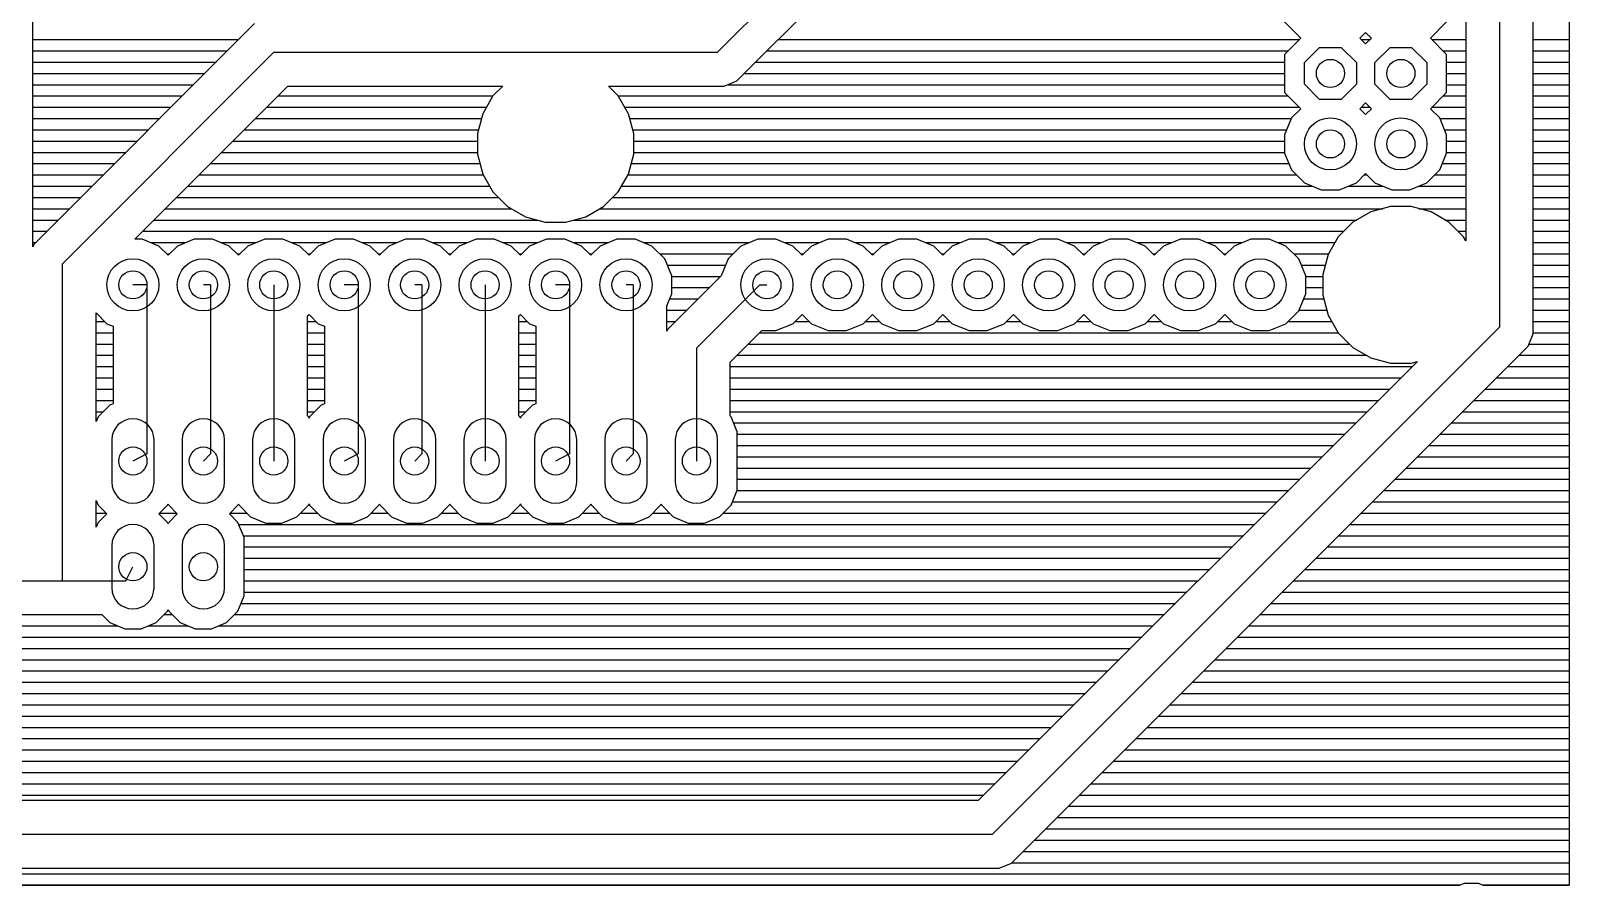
# Model space of a CAD drawing. Extents: x 1 to 104, y 1 to 79.
# Drawn here: x 48.4 to 103.9, y 1.2 to 32 of the extents above; entities that cross this region are included whole.
import ezdxf

# ---------------------------------------------------------------- set-up
doc = ezdxf.new("R2010")
doc.units = 0
for name, color, linetype in [('16', 174, 'CONTINUOUS'), ('17', 94, 'CONTINUOUS'), ('44', 250, 'CONTINUOUS')]:
    doc.layers.add(name, color=color, linetype=linetype)

# ---------------------------------------------------------------- blocks, each defined once
blk = doc.blocks.new('OCTAGONP')
blk.add_lwpolyline([(-0.5, -0.2071), (-0.5, 0.2071), (-0.2071, 0.5), (0.2071, 0.5), (0.5, 0.2071), (0.5, -0.2071), (0.2071, -0.5), (-0.2071, -0.5)], close=True)
blk = doc.blocks.new('ROUNDP')
blk.add_circle((0, 0), 0.5)
blk = doc.blocks.new('LONGP100')
blk.add_lwpolyline([(-0.5, -0.5), (0.5, -0.5, 1), (0.5, 0.5), (-0.5, 0.5, 1)], format="xyb", close=True)

msp = doc.modelspace()

# ---------------------------------------------------------------- linework, layer by layer
at = {"layer": '16'}
for p, q in [((103.8608, 78.7808), (103.8608, 1.2192)), ((102.5652, 21.0935), (102.5652, 71.1085)), ((101.346, 70.866), (101.346, 21.336)), ((100.1268, 70.361), (100.1268, 24.4509)), ((73.152, 31.242), (82.296, 40.386)), ((73.8426, 30.2084), (83.3296, 39.6954)), ((48.4632, 28.7135), (48.4632, 33.023)), ((56.4594, 32.2756), (48.8394, 24.6556)), ((93.599, 32.3361), (94.1851, 31.75)), ((98.8549, 31.75), (99.441, 32.3361)), ((48.4632, 31.6992), (55.883, 31.6992)), ((75.3334, 31.6992), (94.1343, 31.6992)), ((94.1851, 31.75), (93.599, 31.1639)), ((96.3149, 31.75), (96.52, 31.9551)), ((96.52, 31.5449), (96.3149, 31.75)), ((96.3657, 31.6992), (96.6743, 31.6992)), ((96.52, 31.9551), (96.7251, 31.75)), ((96.7251, 31.75), (96.52, 31.5449)), ((99.441, 31.1639), (98.8549, 31.75)), ((98.9057, 31.6992), (100.1268, 31.6992)), ((102.5652, 31.6992), (103.8608, 31.6992)), ((48.4632, 31.2928), (55.4766, 31.2928)), ((49.53, 23.622), (57.15, 31.242)), ((57.15, 31.242), (73.152, 31.242)), ((74.927, 31.2928), (93.7279, 31.2928)), ((93.599, 31.1639), (93.599, 29.7961)), ((99.3121, 31.2928), (100.1268, 31.2928)), ((99.441, 29.7961), (99.441, 31.1639)), ((102.5652, 31.2928), (103.8608, 31.2928)), ((48.4632, 30.8864), (55.0702, 30.8864)), ((74.5206, 30.8864), (93.599, 30.8864)), ((99.441, 30.8864), (100.1268, 30.8864)), ((102.5652, 30.8864), (103.8608, 30.8864)), ((48.4632, 30.48), (54.6638, 30.48)), ((48.4632, 30.0736), (54.2574, 30.0736)), ((52.1432, 24.511), (57.655, 30.0228)), ((57.655, 30.0228), (65.4059, 30.0228)), ((65.4059, 30.0228), (65.0541, 29.671)), ((69.5659, 29.671), (69.2141, 30.0228)), ((69.2141, 30.0228), (73.3945, 30.0228)), ((73.3945, 30.0228), (73.8426, 30.2084)), ((73.5172, 30.0736), (93.599, 30.0736)), ((74.1142, 30.48), (93.599, 30.48)), ((99.441, 30.48), (100.1268, 30.48)), ((99.441, 30.0736), (100.1268, 30.0736)), ((102.5652, 30.48), (103.8608, 30.48)), ((102.5652, 30.0736), (103.8608, 30.0736)), ((48.4632, 29.6672), (53.851, 29.6672)), ((57.2994, 29.6672), (65.0519, 29.6672)), ((65.0541, 29.671), (64.6829, 29.0282)), ((69.9371, 29.0282), (69.5659, 29.671)), ((69.5681, 29.6672), (93.7279, 29.6672)), ((93.599, 29.7961), (94.1851, 29.21)), ((96.3149, 29.21), (96.52, 29.4151)), ((96.52, 29.4151), (96.7251, 29.21)), ((98.8549, 29.21), (99.441, 29.7961)), ((99.3121, 29.6672), (100.1268, 29.6672)), ((102.5652, 29.6672), (103.8608, 29.6672)), ((48.4632, 29.2608), (53.4446, 29.2608)), ((48.4632, 28.8544), (53.0382, 28.8544)), ((56.4866, 28.8544), (64.6364, 28.8544)), ((56.893, 29.2608), (64.8172, 29.2608)), ((64.6829, 29.0282), (64.4908, 28.3112)), ((69.8028, 29.2608), (94.1343, 29.2608)), ((70.1292, 28.3112), (69.9371, 29.0282)), ((69.9836, 28.8544), (93.8417, 28.8544)), ((93.8504, 28.8752), (93.599, 28.2684)), ((94.1851, 29.21), (93.8504, 28.8752)), ((96.52, 29.0049), (96.3149, 29.21)), ((96.3657, 29.2608), (96.6743, 29.2608)), ((96.7251, 29.21), (96.52, 29.0049)), ((99.1896, 28.8752), (98.8549, 29.21)), ((98.9057, 29.2608), (100.1268, 29.2608)), ((99.441, 28.2684), (99.1896, 28.8752)), ((99.1983, 28.8544), (100.1268, 28.8544)), ((102.5652, 29.2608), (103.8608, 29.2608)), ((102.5652, 28.8544), (103.8608, 28.8544)), ((48.4632, 24.2324), (48.4632, 28.7135)), ((48.4632, 28.448), (52.6318, 28.448)), ((56.0802, 28.448), (64.5275, 28.448)), ((64.4908, 28.3112), (64.4908, 27.5688)), ((70.0925, 28.448), (93.6734, 28.448)), ((70.1292, 27.5688), (70.1292, 28.3112)), ((99.3666, 28.448), (100.1268, 28.448)), ((102.5652, 28.448), (103.8608, 28.448)), ((48.4632, 28.0416), (52.2254, 28.0416)), ((55.6738, 28.0416), (64.4908, 28.0416)), ((70.1292, 28.0416), (93.599, 28.0416)), ((93.599, 28.2684), (93.599, 27.6116)), ((99.441, 27.6116), (99.441, 28.2684)), ((99.441, 28.0416), (100.1268, 28.0416)), ((102.5652, 28.0416), (103.8608, 28.0416)), ((48.4632, 27.6352), (51.819, 27.6352)), ((48.4632, 27.2288), (51.4126, 27.2288)), ((54.861, 27.2288), (64.5819, 27.2288)), ((55.2674, 27.6352), (64.4908, 27.6352)), ((64.4908, 27.5688), (64.6829, 26.8518)), ((69.9371, 26.8518), (70.1292, 27.5688)), ((70.0381, 27.2288), (93.7576, 27.2288)), ((70.1292, 27.6352), (93.599, 27.6352)), ((93.599, 27.6116), (93.8504, 27.0048)), ((99.1896, 27.0048), (99.441, 27.6116)), ((99.2824, 27.2288), (100.1268, 27.2288)), ((99.441, 27.6352), (100.1268, 27.6352)), ((102.5652, 27.6352), (103.8608, 27.6352)), ((102.5652, 27.2288), (103.8608, 27.2288)), ((48.4632, 26.8224), (51.0062, 26.8224)), ((54.4546, 26.8224), (64.6999, 26.8224)), ((64.6829, 26.8518), (65.0541, 26.209)), ((69.5659, 26.209), (69.9371, 26.8518)), ((69.9201, 26.8224), (94.0327, 26.8224)), ((93.8504, 27.0048), (94.3148, 26.5404)), ((96.1852, 26.5404), (96.52, 26.8751)), ((96.4673, 26.8224), (96.5727, 26.8224)), ((96.52, 26.8751), (96.8548, 26.5404)), ((98.7252, 26.5404), (99.1896, 27.0048)), ((99.0073, 26.8224), (100.1268, 26.8224)), ((102.5652, 26.8224), (103.8608, 26.8224)), ((48.4632, 26.416), (50.5998, 26.416)), ((54.0482, 26.416), (64.9345, 26.416)), ((65.0541, 26.209), (65.579, 25.6841)), ((69.041, 25.6841), (69.5659, 26.209)), ((69.6854, 26.416), (94.615, 26.416)), ((94.3148, 26.5404), (94.9216, 26.289)), ((94.9216, 26.289), (95.5784, 26.289)), ((95.5784, 26.289), (96.1852, 26.5404)), ((95.885, 26.416), (97.155, 26.416)), ((96.8548, 26.5404), (97.4616, 26.289)), ((97.4616, 26.289), (98.1184, 26.289)), ((98.1184, 26.289), (98.7252, 26.5404)), ((98.425, 26.416), (100.1268, 26.416)), ((102.5652, 26.416), (103.8608, 26.416)), ((48.4632, 26.0096), (50.1934, 26.0096)), ((48.4632, 25.6032), (49.787, 25.6032)), ((53.2354, 25.6032), (65.7191, 25.6032)), ((53.6418, 26.0096), (65.2534, 26.0096)), ((65.579, 25.6841), (66.2218, 25.3129)), ((68.3982, 25.3129), (69.041, 25.6841)), ((68.9009, 25.6032), (97.1352, 25.6032)), ((69.3666, 26.0096), (100.1268, 26.0096)), ((97.4188, 25.6792), (96.7018, 25.4871)), ((98.1612, 25.6792), (97.4188, 25.6792)), ((98.8782, 25.4871), (98.1612, 25.6792)), ((98.4448, 25.6032), (100.1268, 25.6032)), ((102.5652, 26.0096), (103.8608, 26.0096)), ((102.5652, 25.6032), (103.8608, 25.6032)), ((48.4632, 25.1968), (49.3806, 25.1968)), ((52.829, 25.1968), (66.6552, 25.1968)), ((66.2218, 25.3129), (66.9388, 25.1208)), ((66.9388, 25.1208), (67.6812, 25.1208)), ((67.6812, 25.1208), (68.3982, 25.3129)), ((67.9648, 25.1968), (96.1991, 25.1968)), ((96.059, 25.1159), (95.5341, 24.591)), ((96.7018, 25.4871), (96.059, 25.1159)), ((99.521, 25.1159), (98.8782, 25.4871)), ((99.3809, 25.1968), (100.1268, 25.1968)), ((100.0459, 24.591), (99.521, 25.1159)), ((102.5652, 25.1968), (103.8608, 25.1968)), ((48.4632, 24.7904), (48.9742, 24.7904)), ((48.8394, 24.6556), (48.4964, 24.3126)), ((48.8394, 24.6556), (48.8394, 24.6556)), ((52.3984, 24.511), (52.1432, 24.511)), ((53.0052, 24.2596), (52.3984, 24.511)), ((52.4226, 24.7904), (95.7335, 24.7904)), ((54.2816, 24.511), (53.6748, 24.2596)), ((54.9384, 24.511), (54.2816, 24.511)), ((55.5452, 24.2596), (54.9384, 24.511)), ((56.8216, 24.511), (56.2148, 24.2596)), ((57.4784, 24.511), (56.8216, 24.511)), ((58.0852, 24.2596), (57.4784, 24.511)), ((59.3616, 24.511), (58.7548, 24.2596)), ((60.0184, 24.511), (59.3616, 24.511)), ((60.6252, 24.2596), (60.0184, 24.511)), ((61.9016, 24.511), (61.2948, 24.2596)), ((62.5584, 24.511), (61.9016, 24.511)), ((63.1652, 24.2596), (62.5584, 24.511)), ((64.4416, 24.511), (63.8348, 24.2596)), ((65.0984, 24.511), (64.4416, 24.511)), ((65.7052, 24.2596), (65.0984, 24.511)), ((66.9816, 24.511), (66.3748, 24.2596)), ((67.6384, 24.511), (66.9816, 24.511)), ((68.2452, 24.2596), (67.6384, 24.511)), ((69.5216, 24.511), (68.9148, 24.2596)), ((70.1784, 24.511), (69.5216, 24.511)), ((70.7852, 24.2596), (70.1784, 24.511)), ((74.6016, 24.511), (73.9948, 24.2596)), ((75.2584, 24.511), (74.6016, 24.511)), ((75.8652, 24.2596), (75.2584, 24.511)), ((77.1416, 24.511), (76.5348, 24.2596)), ((77.7984, 24.511), (77.1416, 24.511)), ((78.4052, 24.2596), (77.7984, 24.511)), ((79.6816, 24.511), (79.0748, 24.2596)), ((80.3384, 24.511), (79.6816, 24.511)), ((80.9452, 24.2596), (80.3384, 24.511)), ((82.2216, 24.511), (81.6148, 24.2596)), ((82.8784, 24.511), (82.2216, 24.511)), ((83.4852, 24.2596), (82.8784, 24.511)), ((84.7616, 24.511), (84.1548, 24.2596)), ((85.4184, 24.511), (84.7616, 24.511)), ((86.0252, 24.2596), (85.4184, 24.511)), ((87.3016, 24.511), (86.6948, 24.2596)), ((87.9584, 24.511), (87.3016, 24.511)), ((88.5652, 24.2596), (87.9584, 24.511)), ((89.8416, 24.511), (89.2348, 24.2596)), ((90.4984, 24.511), (89.8416, 24.511)), ((91.1052, 24.2596), (90.4984, 24.511)), ((92.3816, 24.511), (91.7748, 24.2596)), ((93.0384, 24.511), (92.3816, 24.511)), ((93.6452, 24.2596), (93.0384, 24.511)), ((95.5341, 24.591), (95.1629, 23.9482)), ((99.8465, 24.7904), (100.1268, 24.7904)), ((100.1268, 24.4509), (100.0459, 24.591)), ((102.5652, 24.7904), (103.8608, 24.7904)), ((48.4632, 24.384), (48.5678, 24.384)), ((48.4964, 24.3126), (48.4632, 24.2324)), ((52.705, 24.384), (53.975, 24.384)), ((53.34, 23.9249), (53.0052, 24.2596)), ((53.2873, 23.9776), (53.3927, 23.9776)), ((53.6748, 24.2596), (53.34, 23.9249)), ((55.245, 24.384), (56.515, 24.384)), ((55.88, 23.9249), (55.5452, 24.2596)), ((55.8273, 23.9776), (55.9327, 23.9776)), ((56.2148, 24.2596), (55.88, 23.9249)), ((57.785, 24.384), (59.055, 24.384)), ((58.42, 23.9249), (58.0852, 24.2596)), ((58.3673, 23.9776), (58.4727, 23.9776)), ((58.7548, 24.2596), (58.42, 23.9249)), ((60.325, 24.384), (61.595, 24.384)), ((60.96, 23.9249), (60.6252, 24.2596)), ((60.9073, 23.9776), (61.0127, 23.9776)), ((61.2948, 24.2596), (60.96, 23.9249)), ((62.865, 24.384), (64.135, 24.384)), ((63.5, 23.9249), (63.1652, 24.2596)), ((63.4473, 23.9776), (63.5527, 23.9776)), ((63.8348, 24.2596), (63.5, 23.9249)), ((65.405, 24.384), (66.675, 24.384)), ((66.04, 23.9249), (65.7052, 24.2596)), ((65.9873, 23.9776), (66.0927, 23.9776)), ((66.3748, 24.2596), (66.04, 23.9249)), ((67.945, 24.384), (69.215, 24.384)), ((68.58, 23.9249), (68.2452, 24.2596)), ((68.5273, 23.9776), (68.6327, 23.9776)), ((68.9148, 24.2596), (68.58, 23.9249)), ((70.485, 24.384), (74.295, 24.384)), ((71.2496, 23.7952), (70.7852, 24.2596)), ((71.0673, 23.9776), (73.7127, 23.9776)), ((73.9948, 24.2596), (73.5303, 23.7952)), ((75.565, 24.384), (76.835, 24.384)), ((76.2, 23.9249), (75.8652, 24.2596)), ((76.1473, 23.9776), (76.2527, 23.9776)), ((76.5348, 24.2596), (76.2, 23.9249)), ((78.105, 24.384), (79.375, 24.384)), ((78.74, 23.9249), (78.4052, 24.2596)), ((78.6873, 23.9776), (78.7927, 23.9776)), ((79.0748, 24.2596), (78.74, 23.9249)), ((80.645, 24.384), (81.915, 24.384)), ((81.28, 23.9249), (80.9452, 24.2596)), ((81.2273, 23.9776), (81.3327, 23.9776)), ((81.6148, 24.2596), (81.28, 23.9249)), ((83.185, 24.384), (84.455, 24.384)), ((83.82, 23.9249), (83.4852, 24.2596)), ((83.7673, 23.9776), (83.8727, 23.9776)), ((84.1548, 24.2596), (83.82, 23.9249)), ((85.725, 24.384), (86.995, 24.384)), ((86.36, 23.9249), (86.0252, 24.2596)), ((86.3073, 23.9776), (86.4127, 23.9776)), ((86.6948, 24.2596), (86.36, 23.9249)), ((88.265, 24.384), (89.535, 24.384)), ((88.9, 23.9249), (88.5652, 24.2596)), ((88.8473, 23.9776), (88.9527, 23.9776)), ((89.2348, 24.2596), (88.9, 23.9249)), ((90.805, 24.384), (92.075, 24.384)), ((91.44, 23.9249), (91.1052, 24.2596)), ((91.3873, 23.9776), (91.4927, 23.9776)), ((91.7748, 24.2596), (91.44, 23.9249)), ((93.345, 24.384), (95.4146, 24.384)), ((94.1096, 23.7952), (93.6452, 24.2596)), ((93.9273, 23.9776), (95.1799, 23.9776)), ((95.1629, 23.9482), (94.9708, 23.2312)), ((102.5652, 24.384), (103.8608, 24.384)), ((102.5652, 23.9776), (103.8608, 23.9776)), ((49.53, 12.192), (49.53, 23.622)), ((71.501, 23.1884), (71.2496, 23.7952)), ((71.3424, 23.5712), (73.4376, 23.5712)), ((73.5303, 23.7952), (73.279, 23.1884)), ((94.361, 23.1884), (94.1096, 23.7952)), ((94.2024, 23.5712), (95.0619, 23.5712)), ((102.5652, 23.5712), (103.8608, 23.5712)), ((52.578, 22.86), (52.07, 22.86)), ((52.578, 22.86), (52.578, 16.764)), ((54.864, 22.86), (54.61, 22.86)), ((54.864, 22.86), (54.864, 16.764)), ((57.15, 22.86), (57.15, 16.51)), ((60.198, 22.86), (59.69, 22.86)), ((60.198, 22.86), (60.198, 16.764)), ((62.484, 22.86), (62.23, 22.86)), ((62.484, 22.86), (62.484, 16.764)), ((64.77, 22.86), (64.77, 16.51)), ((67.818, 22.86), (67.31, 22.86)), ((67.818, 22.86), (67.818, 16.764)), ((70.104, 22.86), (69.85, 22.86)), ((70.104, 22.86), (70.104, 16.764)), ((73.279, 23.1872), (71.3564, 21.2646)), ((71.501, 22.5316), (71.501, 23.1884)), ((71.501, 23.1648), (73.2566, 23.1648)), ((71.501, 22.7584), (72.8502, 22.7584)), ((74.676, 22.86), (72.39, 20.574)), ((73.279, 23.1884), (73.279, 23.1872)), ((74.676, 22.86), (74.93, 22.86)), ((94.361, 22.5316), (94.361, 23.1884)), ((94.361, 23.1648), (94.9708, 23.1648)), ((94.361, 22.7584), (94.9708, 22.7584)), ((94.9708, 23.2312), (94.9708, 22.4888)), ((102.5652, 23.1648), (103.8608, 23.1648)), ((102.5652, 22.7584), (103.8608, 22.7584)), ((71.3232, 22.1023), (71.501, 22.5316)), ((71.4266, 22.352), (72.4438, 22.352)), ((94.1096, 21.9248), (94.361, 22.5316)), ((94.2866, 22.352), (95.0075, 22.352)), ((94.9708, 22.4888), (95.1629, 21.7718)), ((102.5652, 22.352), (103.8608, 22.352)), ((50.7492, 17.933), (50.7492, 21.8459)), ((50.7492, 21.8459), (51.1348, 21.4604)), ((58.3692, 21.7443), (58.42, 21.7951)), ((58.3692, 18.1362), (58.3692, 21.7443)), ((58.42, 21.7951), (58.7548, 21.4604)), ((65.9892, 21.7443), (66.04, 21.7951)), ((65.9892, 18.1362), (65.9892, 21.7443)), ((66.04, 21.7951), (66.3748, 21.4604)), ((71.3232, 21.1844), (71.3232, 22.1023)), ((71.3232, 21.9456), (72.0374, 21.9456)), ((75.8652, 21.4604), (76.2, 21.7951)), ((76.2, 21.7951), (76.5348, 21.4604)), ((78.4052, 21.4604), (78.74, 21.7951)), ((78.74, 21.7951), (79.0748, 21.4604)), ((80.9452, 21.4604), (81.28, 21.7951)), ((81.28, 21.7951), (81.6148, 21.4604)), ((83.4852, 21.4604), (83.82, 21.7951)), ((83.82, 21.7951), (84.1548, 21.4604)), ((86.0252, 21.4604), (86.36, 21.7951)), ((86.36, 21.7951), (86.6948, 21.4604)), ((88.5652, 21.4604), (88.9, 21.7951)), ((88.9, 21.7951), (89.2348, 21.4604)), ((91.1052, 21.4604), (91.44, 21.7951)), ((91.44, 21.7951), (91.7748, 21.4604)), ((93.6452, 21.4604), (94.1096, 21.9248)), ((94.1183, 21.9456), (95.1164, 21.9456)), ((95.1629, 21.7718), (95.5341, 21.129)), ((102.5652, 21.9456), (103.8608, 21.9456)), ((50.7492, 21.5392), (51.0559, 21.5392)), ((50.7492, 21.1328), (51.3588, 21.1328)), ((51.1348, 21.4604), (51.3588, 21.3676)), ((51.3588, 21.3676), (51.3588, 18.572)), ((58.3692, 21.5392), (58.6759, 21.5392)), ((58.3692, 21.1328), (58.9788, 21.1328)), ((58.7548, 21.4604), (58.9788, 21.3676)), ((58.9788, 21.3676), (58.9788, 18.572)), ((65.9892, 21.5392), (66.2959, 21.5392)), ((65.9892, 21.1328), (66.5988, 21.1328)), ((66.3748, 21.4604), (66.5988, 21.3676)), ((66.5988, 21.3676), (66.5988, 18.572)), ((71.3232, 21.5392), (71.631, 21.5392)), ((71.3564, 21.2646), (71.3232, 21.1844)), ((73.6092, 20.069), (74.7492, 21.209)), ((74.673, 21.1328), (95.5319, 21.1328)), ((74.7492, 21.209), (75.2584, 21.209)), ((75.2584, 21.209), (75.8652, 21.4604)), ((75.9441, 21.5392), (76.4559, 21.5392)), ((76.5348, 21.4604), (77.1416, 21.209)), ((77.1416, 21.209), (77.7984, 21.209)), ((77.7984, 21.209), (78.4052, 21.4604)), ((78.4841, 21.5392), (78.9959, 21.5392)), ((79.0748, 21.4604), (79.6816, 21.209)), ((79.6816, 21.209), (80.3384, 21.209)), ((80.3384, 21.209), (80.9452, 21.4604)), ((81.0241, 21.5392), (81.5359, 21.5392)), ((81.6148, 21.4604), (82.2216, 21.209)), ((82.2216, 21.209), (82.8784, 21.209)), ((82.8784, 21.209), (83.4852, 21.4604)), ((101.346, 21.336), (83.058, 3.048)), ((83.5641, 21.5392), (84.0759, 21.5392)), ((84.1548, 21.4604), (84.7616, 21.209)), ((84.7616, 21.209), (85.4184, 21.209)), ((85.4184, 21.209), (86.0252, 21.4604)), ((86.1041, 21.5392), (86.6159, 21.5392)), ((86.6948, 21.4604), (87.3016, 21.209)), ((87.3016, 21.209), (87.9584, 21.209)), ((87.9584, 21.209), (88.5652, 21.4604)), ((88.6441, 21.5392), (89.1559, 21.5392)), ((89.2348, 21.4604), (89.8416, 21.209)), ((89.8416, 21.209), (90.4984, 21.209)), ((90.4984, 21.209), (91.1052, 21.4604)), ((91.1841, 21.5392), (91.6959, 21.5392)), ((91.7748, 21.4604), (92.3816, 21.209)), ((92.3816, 21.209), (93.0384, 21.209)), ((93.0384, 21.209), (93.6452, 21.4604)), ((93.7241, 21.5392), (95.2972, 21.5392)), ((95.5341, 21.129), (96.059, 20.6041)), ((102.3796, 20.6454), (102.5652, 21.0935)), ((102.5652, 21.5392), (103.8608, 21.5392)), ((102.5652, 21.1328), (103.8608, 21.1328)), ((50.7492, 20.7264), (51.3588, 20.7264)), ((58.3692, 20.7264), (58.9788, 20.7264)), ((65.9892, 20.7264), (66.5988, 20.7264)), ((72.39, 20.574), (72.39, 16.51)), ((74.2666, 20.7264), (95.9366, 20.7264)), ((96.059, 20.6041), (96.7018, 20.2329)), ((102.0366, 20.3024), (102.3796, 20.6454)), ((102.4131, 20.7264), (103.8608, 20.7264)), ((50.7492, 20.32), (51.3588, 20.32)), ((58.3692, 20.32), (58.9788, 20.32)), ((65.9892, 20.32), (66.5988, 20.32)), ((73.6092, 18.1362), (73.6092, 20.069)), ((73.8602, 20.32), (96.551, 20.32)), ((98.3872, 20.1014), (82.553, 4.2672)), ((83.7486, 2.0144), (102.0366, 20.3024)), ((96.7018, 20.2329), (97.4188, 20.0408)), ((97.4188, 20.0408), (98.1612, 20.0408)), ((98.1612, 20.0408), (98.3872, 20.1014)), ((102.0542, 20.32), (103.8608, 20.32)), ((50.7492, 19.9136), (51.3588, 19.9136)), ((50.7492, 19.5072), (51.3588, 19.5072)), ((58.3692, 19.9136), (58.9788, 19.9136)), ((58.3692, 19.5072), (58.9788, 19.5072)), ((65.9892, 19.9136), (66.5988, 19.9136)), ((65.9892, 19.5072), (66.5988, 19.5072)), ((73.6092, 19.9136), (98.1994, 19.9136)), ((73.6092, 19.5072), (97.793, 19.5072)), ((101.2414, 19.5072), (103.8608, 19.5072)), ((101.6478, 19.9136), (103.8608, 19.9136)), ((50.7492, 19.1008), (51.3588, 19.1008)), ((58.3692, 19.1008), (58.9788, 19.1008)), ((65.9892, 19.1008), (66.5988, 19.1008)), ((73.6092, 19.1008), (97.3866, 19.1008)), ((100.835, 19.1008), (103.8608, 19.1008)), ((50.7492, 18.6944), (51.3588, 18.6944)), ((51.2355, 18.5209), (50.8211, 18.1065)), ((51.3588, 18.572), (51.2355, 18.5209)), ((58.3692, 18.6944), (58.9788, 18.6944)), ((58.8555, 18.5209), (58.4411, 18.1065)), ((58.9788, 18.572), (58.8555, 18.5209)), ((65.9892, 18.6944), (66.5988, 18.6944)), ((66.4755, 18.5209), (66.0611, 18.1065)), ((66.5988, 18.572), (66.4755, 18.5209)), ((73.6092, 18.6944), (96.9802, 18.6944)), ((100.4286, 18.6944), (103.8608, 18.6944)), ((50.7492, 18.288), (51.0026, 18.288)), ((50.8211, 18.1065), (50.7492, 17.933)), ((58.3692, 18.288), (58.6226, 18.288)), ((58.3989, 18.1065), (58.3692, 18.1362)), ((58.42, 18.0556), (58.3989, 18.1065)), ((58.4411, 18.1065), (58.42, 18.0556)), ((65.9892, 18.288), (66.2426, 18.288)), ((66.0189, 18.1065), (65.9892, 18.1362)), ((66.04, 18.0556), (66.0189, 18.1065)), ((66.0611, 18.1065), (66.04, 18.0556)), ((73.6092, 18.288), (96.5738, 18.288)), ((73.6389, 18.1065), (73.6092, 18.1362)), ((73.8632, 17.565), (73.6389, 18.1065)), ((73.7321, 17.8816), (96.1674, 17.8816)), ((99.6158, 17.8816), (103.8608, 17.8816)), ((100.0222, 18.288), (103.8608, 18.288)), ((73.8632, 15.455), (73.8632, 17.565)), ((73.8632, 17.4752), (95.761, 17.4752)), ((99.2094, 17.4752), (103.8608, 17.4752)), ((52.578, 16.764), (52.07, 16.51)), ((54.864, 16.764), (54.61, 16.51)), ((60.198, 16.764), (59.69, 16.51)), ((62.484, 16.764), (62.23, 16.51)), ((67.818, 16.764), (67.31, 16.51)), ((70.104, 16.764), (69.85, 16.51)), ((73.8632, 17.0688), (95.3546, 17.0688)), ((73.8632, 16.6624), (94.9482, 16.6624)), ((98.3966, 16.6624), (103.8608, 16.6624)), ((98.803, 17.0688), (103.8608, 17.0688)), ((73.8632, 16.256), (94.5418, 16.256)), ((97.9902, 16.256), (103.8608, 16.256)), ((73.8632, 15.8496), (94.1354, 15.8496)), ((97.5838, 15.8496), (103.8608, 15.8496)), ((50.7492, 14.123), (50.7492, 15.087)), ((50.7492, 15.087), (50.8211, 14.9135)), ((50.7492, 15.0368), (50.77, 15.0368)), ((73.6389, 14.9135), (73.8632, 15.455)), ((73.69, 15.0368), (93.3226, 15.0368)), ((73.8583, 15.4432), (93.729, 15.4432)), ((96.771, 15.0368), (103.8608, 15.0368)), ((97.1774, 15.4432), (103.8608, 15.4432)), ((50.7492, 14.6304), (51.1042, 14.6304)), ((50.8211, 14.9135), (51.1296, 14.605)), ((51.1296, 14.605), (50.8211, 14.2965)), ((53.0104, 14.605), (53.3189, 14.9135)), ((53.3189, 14.2965), (53.0104, 14.605)), ((53.0358, 14.6304), (53.6442, 14.6304)), ((53.3189, 14.9135), (53.34, 14.9644)), ((53.34, 14.9644), (53.3611, 14.9135)), ((53.3611, 14.9135), (53.6696, 14.605)), ((53.6696, 14.605), (53.3611, 14.2965)), ((55.5504, 14.605), (55.8589, 14.9135)), ((55.8589, 14.2965), (55.5504, 14.605)), ((55.5758, 14.6304), (56.1842, 14.6304)), ((55.8589, 14.9135), (55.88, 14.9644)), ((55.88, 14.9644), (55.9011, 14.9135)), ((55.9011, 14.9135), (56.3155, 14.4991)), ((56.3155, 14.4991), (56.857, 14.2748)), ((57.443, 14.2748), (57.9845, 14.4991)), ((57.9845, 14.4991), (58.3989, 14.9135)), ((58.1158, 14.6304), (58.7242, 14.6304)), ((58.3989, 14.9135), (58.42, 14.9644)), ((58.42, 14.9644), (58.4411, 14.9135)), ((58.4411, 14.9135), (58.8555, 14.4991)), ((58.8555, 14.4991), (59.397, 14.2748)), ((59.983, 14.2748), (60.5245, 14.4991)), ((60.5245, 14.4991), (60.9389, 14.9135)), ((60.6558, 14.6304), (61.2642, 14.6304)), ((60.9389, 14.9135), (60.96, 14.9644)), ((60.96, 14.9644), (60.9811, 14.9135)), ((60.9811, 14.9135), (61.3955, 14.4991)), ((61.3955, 14.4991), (61.937, 14.2748)), ((62.523, 14.2748), (63.0645, 14.4991)), ((63.0645, 14.4991), (63.4789, 14.9135)), ((63.1958, 14.6304), (63.8042, 14.6304)), ((63.4789, 14.9135), (63.5, 14.9644)), ((63.5, 14.9644), (63.5211, 14.9135)), ((63.5211, 14.9135), (63.9355, 14.4991)), ((63.9355, 14.4991), (64.477, 14.2748)), ((65.063, 14.2748), (65.6045, 14.4991)), ((65.6045, 14.4991), (66.0189, 14.9135)), ((65.7358, 14.6304), (66.3442, 14.6304)), ((66.0189, 14.9135), (66.04, 14.9644)), ((66.04, 14.9644), (66.0611, 14.9135)), ((66.0611, 14.9135), (66.4755, 14.4991)), ((66.4755, 14.4991), (67.017, 14.2748)), ((67.603, 14.2748), (68.1445, 14.4991)), ((68.1445, 14.4991), (68.5589, 14.9135)), ((68.2758, 14.6304), (68.8842, 14.6304)), ((68.5589, 14.9135), (68.58, 14.9644)), ((68.58, 14.9644), (68.6011, 14.9135)), ((68.6011, 14.9135), (69.0155, 14.4991)), ((69.0155, 14.4991), (69.557, 14.2748)), ((70.143, 14.2748), (70.6845, 14.4991)), ((70.6845, 14.4991), (71.0989, 14.9135)), ((70.8158, 14.6304), (71.4242, 14.6304)), ((71.0989, 14.9135), (71.12, 14.9644)), ((71.12, 14.9644), (71.1411, 14.9135)), ((71.1411, 14.9135), (71.5555, 14.4991)), ((71.5555, 14.4991), (72.097, 14.2748)), ((72.683, 14.2748), (73.2245, 14.4991)), ((73.2245, 14.4991), (73.6389, 14.9135)), ((73.3558, 14.6304), (92.9162, 14.6304)), ((96.3646, 14.6304), (103.8608, 14.6304)), ((50.8211, 14.2965), (50.7492, 14.123)), ((50.7492, 14.224), (50.7911, 14.224)), ((53.34, 14.2456), (53.3189, 14.2965)), ((53.3611, 14.2965), (53.34, 14.2456)), ((56.0832, 13.755), (55.8589, 14.2965)), ((55.8889, 14.224), (92.5098, 14.224)), ((56.857, 14.2748), (57.443, 14.2748)), ((59.397, 14.2748), (59.983, 14.2748)), ((61.937, 14.2748), (62.523, 14.2748)), ((64.477, 14.2748), (65.063, 14.2748)), ((67.017, 14.2748), (67.603, 14.2748)), ((69.557, 14.2748), (70.143, 14.2748)), ((72.097, 14.2748), (72.683, 14.2748)), ((95.9582, 14.224), (103.8608, 14.224)), ((56.0573, 13.8176), (92.1034, 13.8176)), ((56.0832, 11.645), (56.0832, 13.755)), ((56.0832, 13.4112), (91.697, 13.4112)), ((95.1454, 13.4112), (103.8608, 13.4112)), ((95.5518, 13.8176), (103.8608, 13.8176)), ((56.0832, 13.0048), (91.2906, 13.0048)), ((94.739, 13.0048), (103.8608, 13.0048)), ((51.816, 12.192), (52.07, 12.7)), ((56.0832, 12.5984), (90.8842, 12.5984)), ((94.3326, 12.5984), (103.8608, 12.5984)), ((42.672, 12.192), (49.53, 12.192)), ((49.53, 12.192), (51.816, 12.192)), ((56.0832, 12.192), (90.4778, 12.192)), ((56.0832, 11.7856), (90.0714, 11.7856)), ((93.5198, 11.7856), (103.8608, 11.7856)), ((93.9262, 12.192), (103.8608, 12.192)), ((52.9045, 10.6891), (53.3189, 11.1035)), ((53.3189, 11.1035), (53.34, 11.1544)), ((53.34, 11.1544), (53.3611, 11.1035)), ((53.3611, 11.1035), (53.7755, 10.6891)), ((55.4445, 10.6891), (55.8589, 11.1035)), ((55.8589, 11.1035), (56.0832, 11.645)), ((55.9731, 11.3792), (89.665, 11.3792)), ((93.1134, 11.3792), (103.8608, 11.3792)), ((42.7706, 10.5664), (51.5317, 10.5664)), ((43.177, 10.9728), (50.9518, 10.9728)), ((50.9518, 10.9728), (51.2355, 10.6891)), ((51.2355, 10.6891), (51.777, 10.4648)), ((52.363, 10.4648), (52.9045, 10.6891)), ((52.6083, 10.5664), (54.0717, 10.5664)), ((53.1882, 10.9728), (53.4918, 10.9728)), ((53.7755, 10.6891), (54.317, 10.4648)), ((54.903, 10.4648), (55.4445, 10.6891)), ((55.1483, 10.5664), (88.8522, 10.5664)), ((55.7282, 10.9728), (89.2586, 10.9728)), ((92.3006, 10.5664), (103.8608, 10.5664)), ((92.707, 10.9728), (103.8608, 10.9728)), ((42.3642, 10.16), (88.4458, 10.16)), ((51.777, 10.4648), (52.363, 10.4648)), ((54.317, 10.4648), (54.903, 10.4648)), ((91.8942, 10.16), (103.8608, 10.16)), ((41.9578, 9.7536), (88.0394, 9.7536)), ((91.4878, 9.7536), (103.8608, 9.7536)), ((32.4705, 8.9408), (87.2266, 8.9408)), ((32.8769, 9.3472), (87.633, 9.3472)), ((90.675, 8.9408), (103.8608, 8.9408)), ((91.0814, 9.3472), (103.8608, 9.3472)), ((39.6718, 8.5344), (86.8202, 8.5344)), ((90.2686, 8.5344), (103.8608, 8.5344)), ((40.0782, 8.128), (86.4138, 8.128)), ((89.8622, 8.128), (103.8608, 8.128)), ((40.4846, 7.7216), (86.0074, 7.7216)), ((40.891, 7.3152), (85.601, 7.3152)), ((89.0494, 7.3152), (103.8608, 7.3152)), ((89.4558, 7.7216), (103.8608, 7.7216)), ((41.2974, 6.9088), (85.1946, 6.9088)), ((88.643, 6.9088), (103.8608, 6.9088)), ((41.7038, 6.5024), (84.7882, 6.5024)), ((88.2366, 6.5024), (103.8608, 6.5024)), ((42.1102, 6.096), (84.3818, 6.096)), ((42.5166, 5.6896), (83.9754, 5.6896)), ((87.4238, 5.6896), (103.8608, 5.6896)), ((87.8302, 6.096), (103.8608, 6.096)), ((42.923, 5.2832), (83.569, 5.2832)), ((87.0174, 5.2832), (103.8608, 5.2832)), ((43.3294, 4.8768), (83.1626, 4.8768)), ((43.7181, 4.4704), (82.7562, 4.4704)), ((86.2046, 4.4704), (103.8608, 4.4704)), ((86.611, 4.8768), (103.8608, 4.8768)), ((82.553, 4.2672), (45.4775, 4.2672)), ((85.7982, 4.064), (103.8608, 4.064)), ((85.3918, 3.6576), (103.8608, 3.6576)), ((83.058, 3.048), (45.72, 3.048)), ((84.579, 2.8448), (103.8608, 2.8448)), ((84.9854, 3.2512), (103.8608, 3.2512)), ((84.1726, 2.4384), (103.8608, 2.4384)), ((47.2124, 1.8288), (83.3005, 1.8288)), ((83.3005, 1.8288), (83.7486, 2.0144)), ((83.7662, 2.032), (103.8608, 2.032)), ((99.9176, 1.2192), (46.7341, 1.2192)), ((46.7341, 1.2192), (99.9176, 1.2192)), ((47.1283, 1.6256), (103.8608, 1.6256)), ((100.0746, 1.2842), (99.9176, 1.2192)), ((100.5854, 1.2842), (100.0746, 1.2842)), ((100.7424, 1.2192), (100.5854, 1.2842)), ((103.8608, 1.2192), (100.7424, 1.2192)), ((100.7424, 1.2192), (103.8608, 1.2192))]:
    msp.add_line(p, q, dxfattribs=at)
at = {"layer": '44'}
for centre in [(95.25, 30.48), (97.79, 30.48), (95.25, 27.94), (97.79, 27.94), (52.07, 22.86), (54.61, 22.86), (57.15, 22.86), (59.69, 22.86), (62.23, 22.86), (64.77, 22.86), (67.31, 22.86), (69.85, 22.86), (74.93, 22.86), (77.47, 22.86), (80.01, 22.86), (82.55, 22.86), (85.09, 22.86), (87.63, 22.86), (90.17, 22.86), (92.71, 22.86), (52.07, 16.51), (54.61, 16.51), (57.15, 16.51), (59.69, 16.51), (62.23, 16.51), (64.77, 16.51), (67.31, 16.51), (69.85, 16.51), (72.39, 16.51), (52.07, 12.7), (54.61, 12.7)]:
    msp.add_circle(centre, 0.508, dxfattribs=at)

# ---------------------------------------------------------------- block references
at = {"layer": '17', "rotation": 90}
for name, p, xscale, yscale in [('OCTAGONP', (95.25, 30.48), 1.8796, 1.8796), ('OCTAGONP', (97.79, 30.48), 1.8796, 1.8796), ('ROUNDP', (95.25, 27.94), 1.8796, 1.8796), ('ROUNDP', (97.79, 27.94), 1.8796, 1.8796), ('ROUNDP', (52.07, 22.86), 1.8796, 1.8796), ('ROUNDP', (54.61, 22.86), 1.8796, 1.8796), ('ROUNDP', (57.15, 22.86), 1.8796, 1.8796), ('ROUNDP', (59.69, 22.86), 1.8796, 1.8796), ('ROUNDP', (62.23, 22.86), 1.8796, 1.8796), ('ROUNDP', (64.77, 22.86), 1.8796, 1.8796), ('ROUNDP', (67.31, 22.86), 1.8796, 1.8796), ('ROUNDP', (69.85, 22.86), 1.8796, 1.8796), ('ROUNDP', (74.93, 22.86), 1.8796, 1.8796), ('ROUNDP', (77.47, 22.86), 1.8796, 1.8796), ('ROUNDP', (80.01, 22.86), 1.8796, 1.8796), ('ROUNDP', (82.55, 22.86), 1.8796, 1.8796), ('ROUNDP', (85.09, 22.86), 1.8796, 1.8796), ('ROUNDP', (87.63, 22.86), 1.8796, 1.8796), ('ROUNDP', (90.17, 22.86), 1.8796, 1.8796), ('ROUNDP', (92.71, 22.86), 1.8796, 1.8796), ('LONGP100', (52.07, 16.51), 1.524, 1.524), ('LONGP100', (54.61, 16.51), 1.524, 1.524), ('LONGP100', (57.15, 16.51), 1.524, 1.524), ('LONGP100', (59.69, 16.51), 1.524, 1.524), ('LONGP100', (62.23, 16.51), 1.524, 1.524), ('LONGP100', (64.77, 16.51), 1.524, 1.524), ('LONGP100', (67.31, 16.51), 1.524, 1.524), ('LONGP100', (69.85, 16.51), 1.524, 1.524), ('LONGP100', (72.39, 16.51), 1.524, 1.524), ('LONGP100', (52.07, 12.7), 1.524, 1.524), ('LONGP100', (54.61, 12.7), 1.524, 1.524)]:
    msp.add_blockref(name, p, dxfattribs=dict(at, xscale=xscale, yscale=yscale))

doc.saveas('drawing.dxf')
